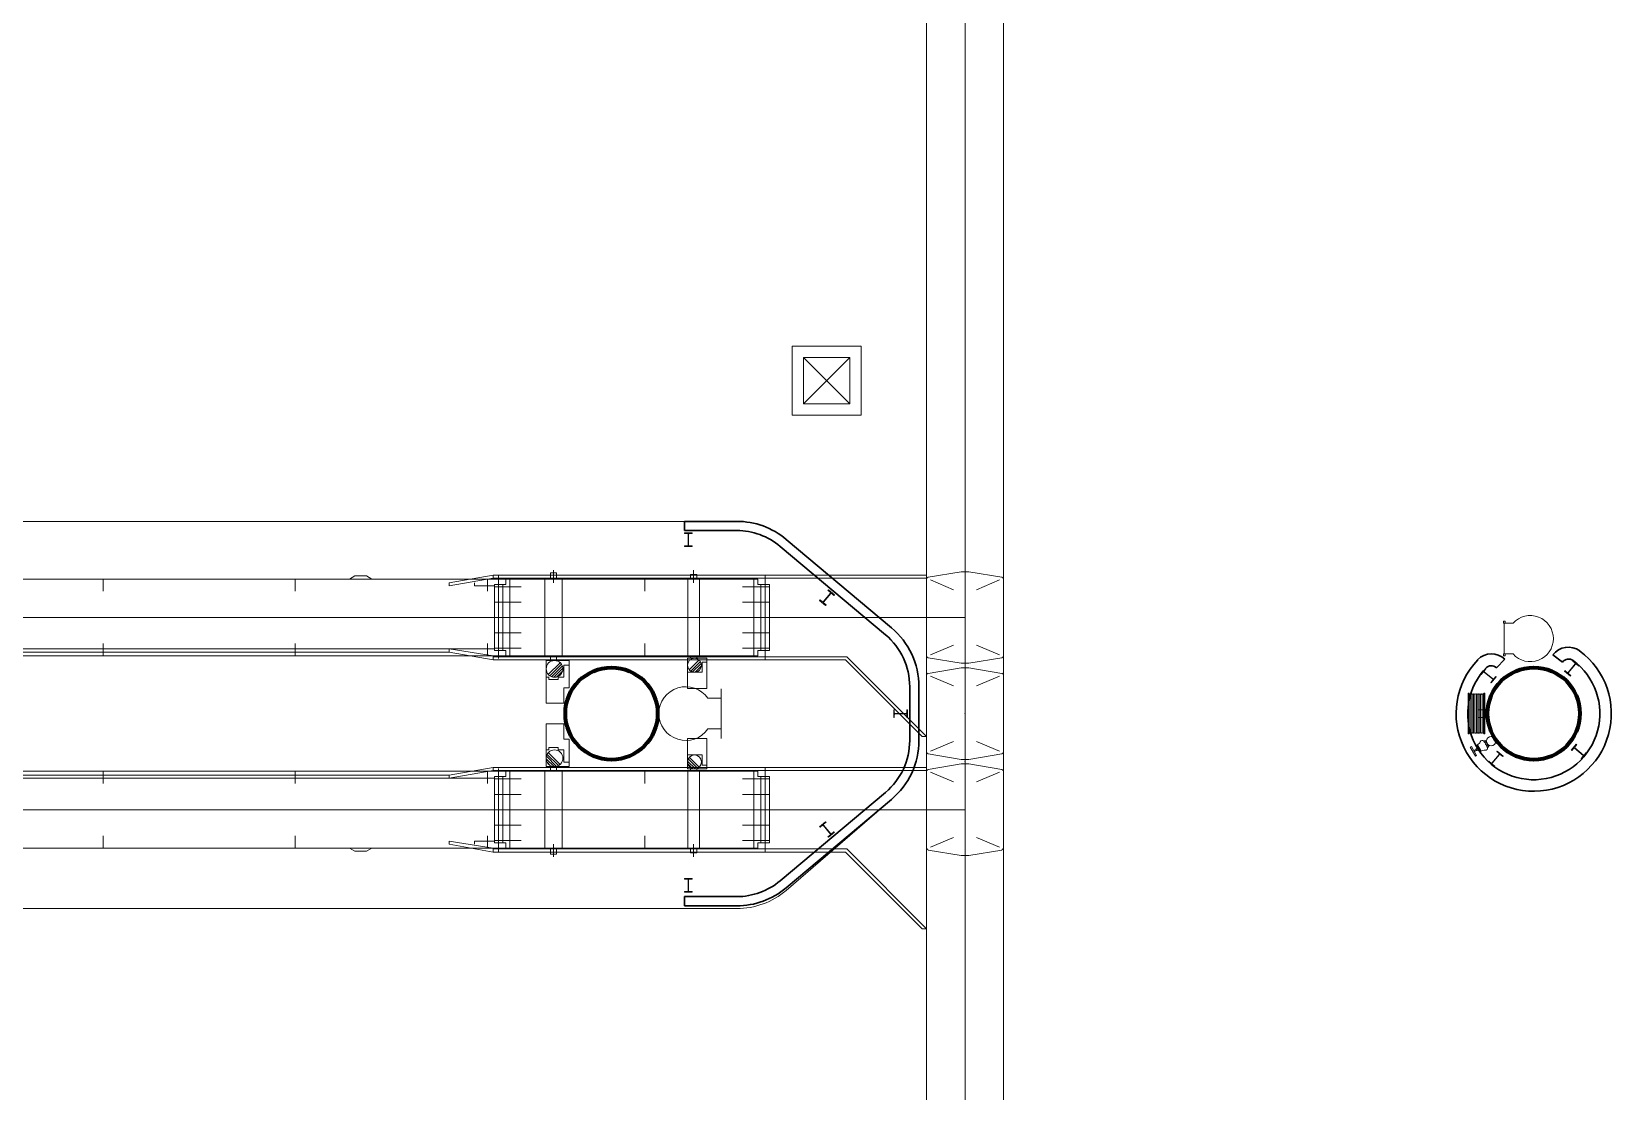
# Model space of a CAD drawing. Header units: metres. Extents: x 1807 to 3745, y 842 to 1968.
# Drawn here: x 3502.45 to 3523.01, y 1459.09 to 1472.87 of the extents above; entities that cross this region are included whole.
import ezdxf

# ---------------------------------------------------------------- set-up
doc = ezdxf.new("R2010")
doc.units = ezdxf.units.M
doc.header["$MEASUREMENT"] = 0
doc.linetypes.add('DGN1', pattern=[7.299439, 0, -7.299439])
doc.layers.add('Level 1', color=7, linetype='Continuous', lineweight=0)

msp = doc.modelspace()

# ---------------------------------------------------------------- linework, layer by layer
at = {"layer": 'Level 1', "color": 7, "linetype": 'Continuous', "lineweight": 0}
for p, q in [((3514.1, 1578.518), (3514.1, 1447.9)), ((3515.1, 1578.518), (3515.1, 1447.9)), ((3512.35, 1468.78), (3513.25, 1468.78)), ((3512.35, 1467.88), (3512.35, 1468.78)), ((3513.25, 1468.78), (3513.25, 1467.88)), ((3512.5, 1468.63), (3513.1, 1468.03)), ((3513.1, 1468.63), (3512.5, 1468.03)), ((3513.25, 1467.88), (3512.35, 1467.88)), ((3511.63, 1466.5), (3486.27, 1466.5)), ((3513.643, 1465.116), (3512.273, 1466.266)), ((3514.599, 1465.874), (3514.601, 1465.876)), ((3514.601, 1465.874), (3514.599, 1465.876)), ((3511.854, 1465.75), (3494.136, 1465.75)), ((3503.386, 1465.75), (3503.386, 1465.59)), ((3505.886, 1465.75), (3505.886, 1465.59)), ((3506.661, 1465.79), (3506.592, 1465.75)), ((3506.661, 1465.79), (3506.811, 1465.79)), ((3506.88, 1465.75), (3506.811, 1465.79)), ((3507.886, 1465.7), (3508.461, 1465.8)), ((3508.461, 1465.76), (3507.886, 1465.66)), ((3507.886, 1465.66), (3507.886, 1465.7)), ((3508.216, 1465.7), (3508.216, 1465.66)), ((3508.476, 1465.66), (3508.216, 1465.66)), ((3508.386, 1465.75), (3508.386, 1465.59)), ((3512, 1465.8), (3508.461, 1465.8)), ((3508.461, 1465.76), (3508.461, 1465.8)), ((3512, 1465.76), (3508.461, 1465.76)), ((3508.476, 1465.68), (3508.476, 1464.82)), ((3508.476, 1465.68), (3508.626, 1465.68)), ((3508.626, 1465.75), (3508.676, 1465.75)), ((3508.626, 1465.68), (3508.626, 1465.75)), ((3509.346, 1465.76), (3509.146, 1465.76)), ((3509.206, 1465.83), (3509.206, 1465.76)), ((3509.286, 1465.83), (3509.206, 1465.83)), ((3509.286, 1465.83), (3509.286, 1465.76)), ((3510.434, 1465.75), (3510.434, 1465.59)), ((3511.144, 1465.76), (3510.994, 1465.76)), ((3511.109, 1465.81), (3511.029, 1465.81)), ((3511.029, 1465.81), (3511.029, 1465.76)), ((3511.109, 1465.81), (3511.109, 1465.76)), ((3511.904, 1465.75), (3511.854, 1465.75)), ((3511.904, 1465.68), (3511.904, 1465.75)), ((3512.054, 1465.68), (3511.904, 1465.68)), ((3512, 1465.8), (3512.72, 1465.8)), ((3512, 1464.7), (3512, 1465.8)), ((3512, 1464.7), (3512, 1465.8)), ((3512, 1465.76), (3512.72, 1465.76)), ((3512.054, 1464.82), (3512.054, 1465.68)), ((3512.72, 1465.8), (3514.1, 1465.8)), ((3512.72, 1465.76), (3514.1, 1465.76)), ((3514.1, 1464.751), (3514.1, 1465.749)), ((3514.55, 1465.845), (3514.121, 1465.773)), ((3514.15, 1465.738), (3514.45, 1465.611)), ((3514.65, 1465.845), (3514.55, 1465.845)), ((3514.65, 1465.845), (3515.079, 1465.773)), ((3515.05, 1465.738), (3514.75, 1465.611)), ((3515.1, 1464.751), (3515.1, 1465.749)), ((3515.1, 1464.751), (3515.1, 1465.749)), ((3508.476, 1465.65), (3508.826, 1465.65)), ((3508.476, 1465.45), (3508.826, 1465.45)), ((3512.054, 1465.65), (3511.704, 1465.65)), ((3512.054, 1465.45), (3511.704, 1465.45)), ((3508.476, 1465.25), (3508.826, 1465.25)), ((3512.054, 1465.25), (3511.704, 1465.25)), ((3512.721, 1465.249), (3512.719, 1465.251)), ((3512.721, 1465.251), (3512.719, 1465.249)), ((3514.601, 1465.249), (3514.599, 1465.251)), ((3514.601, 1465.251), (3514.599, 1465.249)), ((3514.599, 1465.249), (3514.601, 1465.251)), ((3514.601, 1465.249), (3514.599, 1465.251)), ((3508.476, 1465.05), (3508.826, 1465.05)), ((3512.054, 1465.05), (3511.704, 1465.05)), ((3508.476, 1464.84), (3494.186, 1464.84)), ((3503.386, 1464.91), (3503.386, 1464.75)), ((3505.886, 1464.91), (3505.886, 1464.75)), ((3507.886, 1464.8), (3507.886, 1464.84)), ((3507.886, 1464.84), (3508.461, 1464.75)), ((3508.386, 1464.91), (3508.386, 1464.75)), ((3508.476, 1464.85), (3508.826, 1464.85)), ((3510.434, 1464.91), (3510.434, 1464.75)), ((3512.054, 1464.85), (3511.704, 1464.85)), ((3514.15, 1464.762), (3514.45, 1464.889)), ((3515.05, 1464.762), (3514.75, 1464.889)), ((3511.854, 1464.75), (3494.136, 1464.75)), ((3507.886, 1464.8), (3494.186, 1464.8)), ((3503.286, 1464.75), (3503.486, 1464.75)), ((3505.786, 1464.75), (3505.986, 1464.75)), ((3507.278, 1464.75), (3507.478, 1464.75)), ((3508.461, 1464.7), (3507.886, 1464.8)), ((3508.461, 1464.7), (3508.461, 1464.75)), ((3512, 1464.74), (3508.461, 1464.74)), ((3512, 1464.7), (3508.461, 1464.7)), ((3508.476, 1464.82), (3508.626, 1464.82)), ((3508.626, 1464.82), (3508.626, 1464.75)), ((3508.626, 1464.75), (3508.676, 1464.75)), ((3509.346, 1464.74), (3509.146, 1464.74)), ((3509.15, 1464.69), (3509.15, 1464.472)), ((3509.15, 1464.69), (3509.45, 1464.69)), ((3509.178, 1464.508), (3509.332, 1464.662)), ((3509.197, 1464.492), (3509.349, 1464.644)), ((3509.206, 1464.74), (3509.206, 1464.69)), ((3509.286, 1464.74), (3509.286, 1464.69)), ((3509.378, 1464.63), (3509.45, 1464.63)), ((3509.378, 1464.63), (3509.378, 1464.472)), ((3509.45, 1464.69), (3509.45, 1464.63)), ((3510.989, 1464.72), (3510.989, 1464.538)), ((3510.989, 1464.72), (3511.239, 1464.72)), ((3511.144, 1464.74), (3510.994, 1464.74)), ((3511.012, 1464.568), (3511.141, 1464.697)), ((3511.029, 1464.74), (3511.029, 1464.72)), ((3511.031, 1464.552), (3511.157, 1464.678)), ((3511.056, 1464.541), (3511.168, 1464.653)), ((3511.109, 1464.74), (3511.109, 1464.72)), ((3511.179, 1464.67), (3511.239, 1464.67)), ((3511.179, 1464.67), (3511.179, 1464.538)), ((3511.239, 1464.72), (3511.239, 1464.67)), ((3511.904, 1464.75), (3511.854, 1464.75)), ((3512.054, 1464.82), (3511.904, 1464.82)), ((3511.904, 1464.82), (3511.904, 1464.75)), ((3512, 1464.74), (3512.72, 1464.74)), ((3512, 1464.7), (3512.72, 1464.7)), ((3512.72, 1464.74), (3513.06, 1464.74)), ((3512.72, 1464.7), (3513.043, 1464.7)), ((3513.043, 1464.7), (3514.043, 1463.7)), ((3513.06, 1464.74), (3514.1, 1463.7)), ((3514.55, 1464.655), (3514.121, 1464.726)), ((3514.65, 1464.655), (3514.55, 1464.655)), ((3514.599, 1464.624), (3514.601, 1464.626)), ((3514.601, 1464.624), (3514.599, 1464.626)), ((3514.65, 1464.655), (3515.079, 1464.726)), ((3509.15, 1464.472), (3509.186, 1464.472)), ((3509.186, 1464.472), (3509.186, 1464.442)), ((3509.186, 1464.442), (3509.306, 1464.442)), ((3509.22, 1464.479), (3509.361, 1464.621)), ((3509.248, 1464.473), (3509.368, 1464.592)), ((3509.286, 1464.475), (3509.365, 1464.554)), ((3509.306, 1464.472), (3509.306, 1464.442)), ((3509.306, 1464.472), (3509.378, 1464.472)), ((3510.989, 1464.538), (3511.179, 1464.538)), ((3511.088, 1464.538), (3511.171, 1464.621)), ((3514.1, 1463.501), (3514.1, 1464.499)), ((3514.55, 1464.595), (3514.121, 1464.523)), ((3514.15, 1464.488), (3514.45, 1464.361)), ((3514.65, 1464.595), (3514.55, 1464.595)), ((3514.65, 1464.595), (3515.079, 1464.523)), ((3515.05, 1464.488), (3514.75, 1464.361)), ((3515.1, 1463.501), (3515.1, 1464.499)), ((3515.1, 1463.501), (3515.1, 1464.499)), ((3514, 1463.65), (3514, 1464.35)), ((3521.161, 1463.755), (3521.161, 1464.245)), ((3521.18, 1463.755), (3521.18, 1464.245)), ((3521.198, 1463.755), (3521.198, 1464.245)), ((3521.217, 1463.755), (3521.217, 1464.245)), ((3521.235, 1463.755), (3521.235, 1464.245)), ((3521.254, 1463.755), (3521.254, 1464.245)), ((3521.272, 1463.757), (3521.272, 1464.245)), ((3521.272, 1463.757), (3521.272, 1464.245)), ((3521.291, 1463.755), (3521.291, 1464.245)), ((3521.309, 1463.755), (3521.309, 1464.245)), ((3521.328, 1463.755), (3521.328, 1464.245)), ((3521.347, 1463.755), (3521.347, 1464.245)), ((3514.599, 1463.999), (3514.601, 1464.001)), ((3514.601, 1463.999), (3514.599, 1464.001)), ((3514.043, 1463.7), (3514.1, 1463.7)), ((3514.15, 1463.512), (3514.45, 1463.639)), ((3515.05, 1463.512), (3514.75, 1463.639)), ((3521.353, 1463.643), (3521.366, 1463.65)), ((3521.367, 1463.618), (3521.38, 1463.625)), ((3521.372, 1463.644), (3521.387, 1463.652)), ((3509.15, 1463.528), (3509.186, 1463.528)), ((3509.15, 1463.31), (3509.15, 1463.528)), ((3509.15, 1463.413), (3509.254, 1463.31)), ((3509.153, 1463.446), (3509.286, 1463.313)), ((3509.16, 1463.474), (3509.311, 1463.323)), ((3509.178, 1463.492), (3509.332, 1463.337)), ((3509.186, 1463.558), (3509.306, 1463.558)), ((3509.186, 1463.528), (3509.186, 1463.558)), ((3509.306, 1463.528), (3509.306, 1463.558)), ((3509.306, 1463.528), (3509.378, 1463.528)), ((3509.378, 1463.37), (3509.378, 1463.528)), ((3510.989, 1463.462), (3511.179, 1463.462)), ((3510.989, 1463.28), (3510.989, 1463.462)), ((3510.998, 1463.411), (3511.12, 1463.289)), ((3511.012, 1463.432), (3511.141, 1463.303)), ((3511.179, 1463.33), (3511.179, 1463.462)), ((3514.55, 1463.405), (3514.121, 1463.476)), ((3514.65, 1463.405), (3514.55, 1463.405)), ((3514.65, 1463.405), (3515.079, 1463.476)), ((3521.189, 1463.572), (3521.172, 1463.562)), ((3521.172, 1463.562), (3521.24, 1463.445)), ((3521.257, 1463.455), (3521.189, 1463.572)), ((3521.25, 1463.537), (3521.219, 1463.52)), ((3521.219, 1463.52), (3521.227, 1463.507)), ((3521.227, 1463.507), (3521.257, 1463.524)), ((3521.24, 1463.445), (3521.257, 1463.455)), ((3521.25, 1463.537), (3521.248, 1463.541)), ((3521.257, 1463.524), (3521.25, 1463.537)), ((3521.266, 1463.593), (3521.257, 1463.588)), ((3521.257, 1463.588), (3521.305, 1463.506)), ((3521.259, 1463.521), (3521.257, 1463.524)), ((3521.27, 1463.566), (3521.262, 1463.562)), ((3521.314, 1463.511), (3521.266, 1463.593)), ((3521.266, 1463.55), (3521.276, 1463.556)), ((3521.292, 1463.527), (3521.27, 1463.566)), ((3521.276, 1463.532), (3521.286, 1463.538)), ((3521.282, 1463.521), (3521.292, 1463.527)), ((3521.305, 1463.506), (3521.314, 1463.511)), ((3521.386, 1463.586), (3521.399, 1463.593)), ((3521.413, 1463.568), (3521.4, 1463.561)), ((3521.425, 1463.585), (3521.411, 1463.577)), ((3521.413, 1463.569), (3521.413, 1463.568)), ((3511.854, 1463.25), (3494.136, 1463.25)), ((3507.886, 1463.2), (3494.186, 1463.2)), ((3503.286, 1463.25), (3503.486, 1463.25)), ((3503.386, 1463.09), (3503.386, 1463.25)), ((3505.786, 1463.25), (3505.986, 1463.25)), ((3505.886, 1463.09), (3505.886, 1463.25)), ((3507.278, 1463.25), (3507.478, 1463.25)), ((3507.886, 1463.2), (3508.461, 1463.3)), ((3508.461, 1463.26), (3507.886, 1463.16)), ((3507.886, 1463.16), (3507.886, 1463.2)), ((3508.386, 1463.09), (3508.386, 1463.25)), ((3512, 1463.3), (3508.461, 1463.3)), ((3508.461, 1463.26), (3508.461, 1463.3)), ((3512, 1463.26), (3508.461, 1463.26)), ((3508.626, 1463.25), (3508.676, 1463.25)), ((3508.626, 1463.18), (3508.626, 1463.25)), ((3509.346, 1463.26), (3509.146, 1463.26)), ((3509.15, 1463.31), (3509.45, 1463.31)), ((3509.166, 1463.363), (3509.203, 1463.325)), ((3509.206, 1463.26), (3509.206, 1463.31)), ((3509.286, 1463.26), (3509.286, 1463.31)), ((3509.378, 1463.37), (3509.45, 1463.37)), ((3509.45, 1463.31), (3509.45, 1463.37)), ((3510.434, 1463.09), (3510.434, 1463.25)), ((3510.989, 1463.28), (3511.239, 1463.28)), ((3510.99, 1463.383), (3511.092, 1463.281)), ((3510.993, 1463.345), (3511.054, 1463.284)), ((3511.144, 1463.26), (3510.994, 1463.26)), ((3511.029, 1463.26), (3511.029, 1463.28)), ((3511.109, 1463.26), (3511.109, 1463.28)), ((3511.179, 1463.33), (3511.239, 1463.33)), ((3511.239, 1463.28), (3511.239, 1463.33)), ((3511.904, 1463.25), (3511.854, 1463.25)), ((3511.904, 1463.18), (3511.904, 1463.25)), ((3512, 1463.3), (3512.72, 1463.3)), ((3512, 1462.2), (3512, 1463.3)), ((3512, 1462.2), (3512, 1463.3)), ((3512, 1463.26), (3512.72, 1463.26)), ((3512.72, 1463.3), (3514.1, 1463.3)), ((3512.72, 1463.26), (3514.1, 1463.26)), ((3514.1, 1462.251), (3514.1, 1463.249)), ((3514.55, 1463.345), (3514.121, 1463.273)), ((3514.15, 1463.238), (3514.45, 1463.111)), ((3514.65, 1463.345), (3514.55, 1463.345)), ((3514.599, 1463.374), (3514.601, 1463.376)), ((3514.601, 1463.374), (3514.599, 1463.376)), ((3514.65, 1463.345), (3515.079, 1463.273)), ((3515.05, 1463.238), (3514.75, 1463.111)), ((3515.1, 1462.251), (3515.1, 1463.249)), ((3515.1, 1462.251), (3515.1, 1463.249)), ((3508.476, 1463.16), (3494.186, 1463.16)), ((3508.476, 1462.32), (3508.476, 1463.18)), ((3508.476, 1463.18), (3508.626, 1463.18)), ((3508.476, 1463.15), (3508.826, 1463.15)), ((3512.054, 1463.15), (3511.704, 1463.15)), ((3512.054, 1463.18), (3511.904, 1463.18)), ((3512.054, 1463.18), (3512.054, 1462.32)), ((3508.476, 1462.95), (3508.826, 1462.95)), ((3512.054, 1462.95), (3511.704, 1462.95)), ((3512.273, 1461.699), (3513.643, 1462.884)), ((3508.476, 1462.75), (3508.826, 1462.75)), ((3512.054, 1462.75), (3511.704, 1462.75)), ((3512.721, 1462.749), (3512.719, 1462.751)), ((3512.721, 1462.751), (3512.719, 1462.749)), ((3514.601, 1462.749), (3514.599, 1462.751)), ((3514.601, 1462.751), (3514.599, 1462.749)), ((3514.599, 1462.749), (3514.601, 1462.751)), ((3514.601, 1462.749), (3514.599, 1462.751)), ((3503.386, 1462.25), (3503.386, 1462.41)), ((3505.886, 1462.25), (3505.886, 1462.41)), ((3508.386, 1462.25), (3508.386, 1462.41)), ((3508.476, 1462.55), (3508.826, 1462.55)), ((3510.434, 1462.25), (3510.434, 1462.41)), ((3512.054, 1462.55), (3511.704, 1462.55)), ((3514.15, 1462.262), (3514.45, 1462.389)), ((3515.05, 1462.262), (3514.75, 1462.389)), ((3511.854, 1462.25), (3494.136, 1462.25)), ((3506.661, 1462.21), (3506.592, 1462.25)), ((3506.661, 1462.21), (3506.811, 1462.21)), ((3506.88, 1462.25), (3506.811, 1462.21)), ((3507.886, 1462.3), (3507.886, 1462.34)), ((3507.886, 1462.34), (3508.461, 1462.25)), ((3508.461, 1462.2), (3507.886, 1462.3)), ((3508.216, 1462.3), (3508.216, 1462.34)), ((3508.476, 1462.34), (3508.216, 1462.34)), ((3508.461, 1462.2), (3508.461, 1462.25)), ((3512, 1462.24), (3508.461, 1462.24)), ((3512, 1462.2), (3508.461, 1462.2)), ((3508.476, 1462.35), (3508.826, 1462.35)), ((3508.476, 1462.32), (3508.626, 1462.32)), ((3508.626, 1462.32), (3508.626, 1462.25)), ((3508.626, 1462.25), (3508.676, 1462.25)), ((3509.346, 1462.24), (3509.146, 1462.24)), ((3509.206, 1462.17), (3509.206, 1462.24)), ((3509.286, 1462.17), (3509.206, 1462.17)), ((3509.286, 1462.17), (3509.286, 1462.24)), ((3511.144, 1462.24), (3510.994, 1462.24)), ((3511.029, 1462.19), (3511.029, 1462.24)), ((3511.109, 1462.19), (3511.029, 1462.19)), ((3511.109, 1462.19), (3511.109, 1462.24)), ((3512.054, 1462.35), (3511.704, 1462.35)), ((3511.904, 1462.25), (3511.854, 1462.25)), ((3512.054, 1462.32), (3511.904, 1462.32)), ((3511.904, 1462.32), (3511.904, 1462.25)), ((3512, 1462.24), (3512.72, 1462.24)), ((3512, 1462.2), (3512.72, 1462.2)), ((3512.72, 1462.24), (3513.06, 1462.24)), ((3512.72, 1462.2), (3513.043, 1462.2)), ((3513.043, 1462.2), (3514.043, 1461.2)), ((3513.06, 1462.24), (3514.1, 1461.2)), ((3514.55, 1462.155), (3514.121, 1462.226)), ((3514.65, 1462.155), (3515.079, 1462.226)), ((3514.65, 1462.155), (3514.55, 1462.155)), ((3493.69, 1461.465), (3511.63, 1461.465)), ((3514.043, 1461.2), (3514.1, 1461.2))]:
    msp.add_line(p, q, dxfattribs=at)
at = {"layer": 'Level 1', "color": 7, "linetype": 'Continuous', "lineweight": 0, "ltscale": 4}
for p, q in [((3514.6, 1578.518), (3514.6, 1447.9)), ((3509.246, 1465.7), (3509.246, 1465.864)), ((3511.069, 1465.7), (3511.069, 1465.864)), ((3508.531, 1465.8), (3508.531, 1464.715)), ((3508.586, 1465.68), (3508.586, 1464.82)), ((3508.676, 1465.75), (3508.676, 1464.75)), ((3509.133, 1465.75), (3509.133, 1464.75)), ((3509.359, 1465.75), (3509.359, 1464.75)), ((3510.994, 1465.75), (3510.994, 1464.75)), ((3511.144, 1465.75), (3511.144, 1464.75)), ((3511.854, 1464.75), (3511.854, 1465.75)), ((3511.944, 1464.82), (3511.944, 1465.68)), ((3493.986, 1465.25), (3512.72, 1465.25)), ((3514.6, 1465.25), (3512.72, 1465.25)), ((3509.45, 1464.63), (3509.45, 1464.334)), ((3511.239, 1464.67), (3511.239, 1464.326)), ((3509.15, 1464.134), (3509.15, 1464.472)), ((3510.989, 1464.326), (3510.989, 1464.538)), ((3509.378, 1464.334), (3509.378, 1464.134)), ((3509.45, 1464.334), (3509.378, 1464.334)), ((3511.239, 1464.326), (3510.989, 1464.326)), ((3509.378, 1464.134), (3509.15, 1464.134)), ((3509.15, 1463.866), (3509.15, 1463.528)), ((3509.378, 1463.866), (3509.15, 1463.866)), ((3509.378, 1463.666), (3509.378, 1463.866)), ((3509.45, 1463.666), (3509.378, 1463.666)), ((3509.45, 1463.37), (3509.45, 1463.666)), ((3510.989, 1463.674), (3510.989, 1463.462)), ((3511.239, 1463.674), (3510.989, 1463.674)), ((3511.239, 1463.33), (3511.239, 1463.674)), ((3508.531, 1462.2), (3508.531, 1463.285)), ((3508.676, 1462.25), (3508.676, 1463.25)), ((3509.133, 1462.25), (3509.133, 1463.25)), ((3509.359, 1462.25), (3509.359, 1463.25)), ((3510.994, 1462.25), (3510.994, 1463.25)), ((3511.144, 1462.25), (3511.144, 1463.25)), ((3511.854, 1463.25), (3511.854, 1462.25)), ((3508.586, 1462.32), (3508.586, 1463.18)), ((3511.944, 1463.18), (3511.944, 1462.32)), ((3493.986, 1462.75), (3512.72, 1462.75)), ((3514.6, 1462.75), (3512.72, 1462.75)), ((3509.246, 1462.3), (3509.246, 1462.136)), ((3511.069, 1462.3), (3511.069, 1462.136))]:
    msp.add_line(p, q, dxfattribs=at)
at = {"layer": 'Level 1', "color": 7, "linetype": 'Continuous', "lineweight": 13}
for p, q in [((3512.5, 1468.63), (3513.1, 1468.63)), ((3512.5, 1468.03), (3512.5, 1468.63)), ((3513.1, 1468.63), (3513.1, 1468.03)), ((3513.1, 1468.03), (3512.5, 1468.03)), ((3510.95, 1466.35), (3511.051, 1466.35)), ((3510.95, 1466.342), (3510.95, 1466.35)), ((3510.991, 1466.342), (3510.95, 1466.342)), ((3510.998, 1466.188), (3510.998, 1466.334)), ((3511.003, 1466.334), (3511.003, 1466.188)), ((3511.051, 1466.342), (3511.01, 1466.342)), ((3511.051, 1466.35), (3511.051, 1466.342)), ((3510.95, 1466.172), (3510.95, 1466.18)), ((3510.95, 1466.18), (3510.991, 1466.18)), ((3511.051, 1466.172), (3510.95, 1466.172)), ((3511.01, 1466.18), (3511.051, 1466.18)), ((3511.051, 1466.18), (3511.051, 1466.172)), ((3512.708, 1465.472), (3512.713, 1465.479)), ((3512.786, 1465.407), (3512.708, 1465.472)), ((3512.713, 1465.479), (3512.745, 1465.452)), ((3512.755, 1465.453), (3512.85, 1465.566)), ((3512.853, 1465.563), (3512.759, 1465.45)), ((3512.817, 1465.603), (3512.823, 1465.609)), ((3512.849, 1465.576), (3512.817, 1465.603)), ((3512.823, 1465.609), (3512.9, 1465.543)), ((3512.895, 1465.537), (3512.864, 1465.564)), ((3512.9, 1465.543), (3512.895, 1465.537)), ((3512.76, 1465.439), (3512.791, 1465.413)), ((3512.791, 1465.413), (3512.786, 1465.407)), ((3521.605, 1465.175), (3521.605, 1465.2)), ((3521.605, 1465.2), (3521.63, 1465.2)), ((3521.63, 1465.175), (3521.605, 1465.175)), ((3521.617, 1464.775), (3521.617, 1465.175)), ((3521.617, 1465.175), (3521.731, 1465.175)), ((3521.63, 1465.2), (3521.63, 1465.175)), ((3521.605, 1464.775), (3521.605, 1464.75)), ((3521.63, 1464.775), (3521.605, 1464.775)), ((3521.605, 1464.75), (3521.63, 1464.75)), ((3521.731, 1464.775), (3521.617, 1464.775)), ((3521.63, 1464.75), (3521.63, 1464.775)), ((3522.54, 1464.646), (3522.446, 1464.534)), ((3522.45, 1464.531), (3522.544, 1464.643)), ((3522.513, 1464.689), (3522.508, 1464.683)), ((3522.508, 1464.683), (3522.539, 1464.657)), ((3522.591, 1464.624), (3522.513, 1464.689)), ((3522.555, 1464.644), (3522.586, 1464.618)), ((3522.586, 1464.618), (3522.591, 1464.624)), ((3521.376, 1464.591), (3521.311, 1464.513)), ((3521.311, 1464.513), (3521.317, 1464.508)), ((3521.317, 1464.508), (3521.343, 1464.539)), ((3521.354, 1464.54), (3521.466, 1464.446)), ((3521.356, 1464.555), (3521.382, 1464.586)), ((3521.469, 1464.45), (3521.357, 1464.544)), ((3521.382, 1464.586), (3521.376, 1464.591)), ((3521.467, 1464.435), (3521.441, 1464.404)), ((3521.447, 1464.399), (3521.512, 1464.477)), ((3521.506, 1464.482), (3521.48, 1464.45)), ((3521.512, 1464.477), (3521.506, 1464.482)), ((3522.404, 1464.559), (3522.399, 1464.553)), ((3522.399, 1464.553), (3522.477, 1464.488)), ((3522.435, 1464.533), (3522.404, 1464.559)), ((3522.482, 1464.494), (3522.45, 1464.52)), ((3522.477, 1464.488), (3522.482, 1464.494)), ((3511.427, 1463.677), (3511.427, 1464.323)), ((3521.145, 1463.735), (3521.145, 1464.264)), ((3521.145, 1464.264), (3521.16, 1464.264)), ((3521.16, 1464.264), (3521.16, 1463.735)), ((3521.35, 1463.735), (3521.35, 1464.264)), ((3521.35, 1464.264), (3521.364, 1464.264)), ((3521.364, 1464.264), (3521.364, 1463.735)), ((3521.441, 1464.404), (3521.447, 1464.399)), ((3511.427, 1464.2), (3511.254, 1464.2)), ((3513.672, 1463.949), (3513.672, 1464.051)), ((3513.672, 1464.051), (3513.68, 1464.051)), ((3513.68, 1464.051), (3513.68, 1464.01)), ((3513.842, 1464.01), (3513.842, 1464.051)), ((3513.842, 1464.051), (3513.85, 1464.051)), ((3513.85, 1464.051), (3513.85, 1463.949)), ((3513.68, 1463.949), (3513.672, 1463.949)), ((3513.68, 1463.99), (3513.68, 1463.949)), ((3513.688, 1464.002), (3513.834, 1464.002)), ((3513.834, 1463.998), (3513.688, 1463.998)), ((3513.842, 1463.949), (3513.842, 1463.99)), ((3513.85, 1463.949), (3513.842, 1463.949)), ((3511.254, 1463.8), (3511.427, 1463.8)), ((3511.427, 1463.8), (3511.427, 1463.677)), ((3521.16, 1463.735), (3521.145, 1463.735)), ((3521.364, 1463.735), (3521.35, 1463.735)), ((3522.553, 1463.601), (3522.488, 1463.523)), ((3522.533, 1463.565), (3522.559, 1463.596)), ((3522.559, 1463.596), (3522.553, 1463.601)), ((3521.55, 1463.469), (3521.456, 1463.357)), ((3521.46, 1463.354), (3521.554, 1463.466)), ((3521.523, 1463.512), (3521.518, 1463.506)), ((3521.518, 1463.506), (3521.55, 1463.48)), ((3521.601, 1463.447), (3521.523, 1463.512)), ((3521.565, 1463.467), (3521.596, 1463.441)), ((3521.596, 1463.441), (3521.601, 1463.447)), ((3522.488, 1463.523), (3522.494, 1463.518)), ((3522.494, 1463.518), (3522.52, 1463.55)), ((3522.531, 1463.55), (3522.643, 1463.456)), ((3522.646, 1463.46), (3522.534, 1463.554)), ((3522.644, 1463.445), (3522.618, 1463.414)), ((3522.618, 1463.414), (3522.624, 1463.409)), ((3522.624, 1463.409), (3522.689, 1463.487)), ((3522.683, 1463.492), (3522.657, 1463.461)), ((3522.689, 1463.487), (3522.683, 1463.492)), ((3521.414, 1463.382), (3521.409, 1463.376)), ((3521.409, 1463.376), (3521.487, 1463.311)), ((3521.445, 1463.356), (3521.414, 1463.382)), ((3521.492, 1463.317), (3521.461, 1463.343)), ((3521.487, 1463.311), (3521.492, 1463.317)), ((3512.786, 1462.593), (3512.708, 1462.528)), ((3512.76, 1462.561), (3512.791, 1462.587)), ((3512.791, 1462.587), (3512.786, 1462.593)), ((3512.708, 1462.528), (3512.713, 1462.521)), ((3512.713, 1462.521), (3512.745, 1462.548)), ((3512.755, 1462.547), (3512.85, 1462.434)), ((3512.853, 1462.437), (3512.759, 1462.55)), ((3512.849, 1462.424), (3512.817, 1462.397)), ((3512.817, 1462.397), (3512.823, 1462.391)), ((3512.823, 1462.391), (3512.9, 1462.457)), ((3512.895, 1462.463), (3512.864, 1462.436)), ((3512.9, 1462.457), (3512.895, 1462.463)), ((3510.95, 1461.848), (3510.95, 1461.856)), ((3510.95, 1461.856), (3511.051, 1461.856)), ((3510.991, 1461.848), (3510.95, 1461.848)), ((3510.998, 1461.693), (3510.998, 1461.84)), ((3511.003, 1461.84), (3511.003, 1461.693)), ((3511.051, 1461.848), (3511.011, 1461.848)), ((3511.051, 1461.856), (3511.051, 1461.848)), ((3510.95, 1461.678), (3510.95, 1461.686)), ((3510.95, 1461.686), (3510.991, 1461.686)), ((3511.051, 1461.678), (3510.95, 1461.678)), ((3511.011, 1461.686), (3511.051, 1461.686)), ((3511.051, 1461.686), (3511.051, 1461.678))]:
    msp.add_line(p, q, dxfattribs=at)
at = {"layer": 'Level 1', "color": 7, "linetype": 'Continuous', "lineweight": 30}
for p, q in [((3511.63, 1466.5), (3510.95, 1466.5)), ((3510.95, 1466.5), (3510.95, 1466.38)), ((3510.95, 1466.38), (3511.63, 1466.38)), ((3512.196, 1466.174), (3513.566, 1465.024)), ((3513.643, 1465.116), (3512.273, 1466.266)), ((3521.624, 1464.708), (3521.515, 1464.594)), ((3521.624, 1464.708), (3521.515, 1464.594)), ((3522.248, 1464.763), (3522.374, 1464.669)), ((3513.88, 1464.35), (3513.88, 1463.65)), ((3514, 1463.65), (3514, 1464.35)), ((3521.371, 1463.949), (3521.371, 1464.051)), ((3521.371, 1464.051), (3521.4, 1464.051)), ((3521.4, 1464.051), (3521.4, 1463.949)), ((3521.4, 1463.949), (3521.371, 1463.949)), ((3513.566, 1462.976), (3512.196, 1461.826)), ((3512.273, 1461.734), (3513.643, 1462.884)), ((3511.63, 1461.62), (3510.95, 1461.62)), ((3510.95, 1461.62), (3510.95, 1461.5)), ((3510.95, 1461.5), (3511.63, 1461.5))]:
    msp.add_line(p, q, dxfattribs=at)
at = {"layer": 'Level 1', "color": 7, "linetype": 'DGN1', "lineweight": 0}
for p, q in [((3521.37, 1464.048), (3521.163, 1464.048)), ((3521.37, 1463.951), (3521.163, 1463.951))]:
    msp.add_line(p, q, dxfattribs=at)
at = {"layer": 'Level 1', "color": 7, "linetype": 'Continuous', "lineweight": 0}
for centre, radius in [((3509.259, 1464.581), 0.109), ((3511.08, 1464.629), 0.091), ((3509.259, 1463.419), 0.109), ((3511.08, 1463.371), 0.091)]:
    msp.add_circle(centre, radius, dxfattribs=at)
at = {"layer": 'Level 1', "color": 7, "linetype": 'Continuous', "lineweight": 70}
for centre in [(3510, 1464), (3522, 1464)]:
    msp.add_circle(centre, 0.6, dxfattribs=at)
at = {"layer": 'Level 1', "color": 7, "linetype": 'Continuous', "lineweight": 13}
msp.add_circle((3521.446, 1463.642), 0.06, dxfattribs=at)
at = {"layer": 'Level 1', "color": 7, "linetype": 'Continuous', "lineweight": 0}
for centre, radius, start, end in [((3511.63, 1465.5), 1, 49.9895, 90), ((3514.125, 1465.749), 0.025, 99.4622, 180), ((3515.075, 1465.749), 0.025, 0, 80.5378), ((3513, 1464.35), 1, 0, 49.9899), ((3514.125, 1464.751), 0.025, 180, 260.5376), ((3515.075, 1464.751), 0.025, 279.4624, 0), ((3514.125, 1464.499), 0.025, 99.4622, 180), ((3515.075, 1464.499), 0.025, 0, 80.5378), ((3513, 1463.65), 1, 310.0105, 0), ((3521.23, 1463.664), 0.0799, 297.2159, 337.4014), ((3521.332, 1463.616), 0.0339, 53.2427, 148.8427), ((3521.392, 1463.649), 0.04, 188.767, 231.233), ((3521.341, 1463.619), 0.04, 8.767, 51.233), ((3521.435, 1463.636), 0.0701, 194.7036, 225.2964), ((3521.331, 1463.575), 0.0701, 14.7036, 45.2964), ((3514.125, 1463.501), 0.025, 180, 260.5376), ((3515.075, 1463.501), 0.025, 279.4624, 0), ((3521.238, 1463.559), 0.0205, 299.2613, 350.134), ((3521.264, 1463.556), 0.00618, 106.1244, 286.1244), ((3521.27, 1463.503), 0.0205, 69.866, 120.7387), ((3521.277, 1463.544), 0.0127, 154.4192, 265.5808), ((3521.28, 1463.527), 0.00618, 133.8756, 286.1244), ((3521.357, 1463.443), 0.0799, 82.5986, 122.7841), ((3521.367, 1463.557), 0.0339, 271.1573, 6.7573), ((3521.425, 1463.592), 0.04, 188.767, 231.233), ((3521.374, 1463.562), 0.04, 8.767, 51.233), ((3514.125, 1463.249), 0.025, 99.4622, 180), ((3515.075, 1463.249), 0.025, 0, 80.5378), ((3514.125, 1462.251), 0.025, 180, 260.5376), ((3515.075, 1462.251), 0.025, 279.4624, 0), ((3511.63, 1462.465), 1, 270, 310.0101)]:
    msp.add_arc(centre, radius, start, end, dxfattribs=at)
at = {"layer": 'Level 1', "color": 7, "linetype": 'Continuous', "lineweight": 30}
for centre, radius, start, end in [((3511.63, 1465.5), 1, 49.9904, 89.9991), ((3511.63, 1465.5), 0.88, 49.9904, 89.9991), ((3513, 1464.35), 1, 359.9989, 49.9901), ((3513, 1464.35), 0.88, 359.9989, 49.9901), ((3522.449, 1464.614), 0.25, 53.4982, 143.4967), ((3522, 1464), 1.01, 136.2423, 53.7577), ((3522, 1464), 0.86, 139.8407, 53.3352), ((3521.451, 1464.527), 0.25, 46.5033, 136.5018), ((3521.451, 1464.527), 0.25, 46.5033, 136.5018), ((3522.454, 1464.61), 0.1, 53.4982, 143.4967), ((3521.447, 1464.522), 0.1, 46.5033, 136.5018), ((3521.447, 1464.522), 0.1, 46.5033, 136.5018), ((3513, 1463.65), 0.88, 310.0105, 359.9992), ((3513, 1463.65), 1, 310.0105, 359.9992), ((3511.63, 1462.5), 0.88, 270.0003, 310.0096), ((3511.63, 1462.5), 1, 270.0003, 310.0096)]:
    msp.add_arc(centre, radius, start, end, dxfattribs=at)
at = {"layer": 'Level 1', "color": 7, "linetype": 'Continuous', "lineweight": 13}
for centre, radius, start, end in [((3510.991, 1466.334), 0.0076, 0, 90), ((3511.01, 1466.334), 0.0076, 90, 180), ((3510.991, 1466.188), 0.0076, 270, 0), ((3511.01, 1466.188), 0.0076, 180, 270), ((3512.75, 1465.458), 0.0076, 230, 320), ((3512.765, 1465.445), 0.0076, 140, 230), ((3512.844, 1465.571), 0.0076, 320, 50), ((3512.859, 1465.558), 0.0076, 50, 140), ((3521.955, 1464.975), 0.3, 221.8109, 138.1903), ((3522.534, 1464.651), 0.0076, 320, 50), ((3522.55, 1464.638), 0.0076, 50, 140), ((3521.349, 1464.534), 0.0076, 50, 140), ((3521.362, 1464.55), 0.0076, 140, 230), ((3521.461, 1464.44), 0.0076, 320, 50), ((3521.474, 1464.455), 0.0076, 230, 320), ((3522.44, 1464.539), 0.0076, 230, 320), ((3522.455, 1464.526), 0.0076, 140, 230), ((3510.967, 1464), 0.35, 34.8503, 325.1497), ((3513.688, 1464.01), 0.0076, 180, 270), ((3513.834, 1464.01), 0.0076, 270, 0), ((3513.688, 1463.99), 0.0076, 90, 180), ((3513.834, 1463.99), 0.0076, 0, 90), ((3521.545, 1463.474), 0.0076, 320, 50), ((3521.56, 1463.461), 0.0076, 50, 140), ((3522.526, 1463.545), 0.0076, 50, 140), ((3522.539, 1463.56), 0.0076, 140, 230), ((3522.638, 1463.45), 0.0076, 320, 50), ((3522.651, 1463.466), 0.0076, 230, 320), ((3521.45, 1463.362), 0.0076, 230, 320), ((3521.466, 1463.349), 0.0076, 140, 230), ((3512.75, 1462.542), 0.0076, 40, 130), ((3512.765, 1462.555), 0.0076, 130, 220), ((3512.844, 1462.429), 0.0076, 310, 40), ((3512.859, 1462.442), 0.0076, 220, 310), ((3510.991, 1461.84), 0.0076, 0, 90), ((3511.011, 1461.84), 0.0076, 90, 180), ((3510.991, 1461.693), 0.0076, 270, 0), ((3511.011, 1461.693), 0.0076, 180, 270)]:
    msp.add_arc(centre, radius, start, end, dxfattribs=at)
at = {"layer": 'Level 1', "color": 7, "linetype": 'Continuous', "lineweight": 0, "extrusion": (0, 0, -1)}
for centre, major_axis, ratio in [((3521.17, 1464.238), (0, -0.017), 0.578813), ((3521.189, 1464.238), (0, -0.017), 0.578813), ((3521.207, 1464.238), (0, -0.017), 0.578813), ((3521.226, 1464.238), (0, -0.017), 0.578813), ((3521.244, 1464.238), (0, -0.017), 0.578813), ((3521.263, 1464.238), (0, -0.017), 0.578813), ((3521.282, 1463.761), (0, 0.017), 0.578812), ((3521.3, 1463.761), (0, 0.017), 0.578812), ((3521.319, 1463.761), (0, 0.017), 0.578812), ((3521.337, 1463.761), (0, 0.017), 0.578812)]:
    msp.add_ellipse(centre, major_axis=major_axis, ratio=ratio, start_param=1.981756, end_param=4.478097, dxfattribs=at)
at = {"layer": 'Level 1', "color": 7, "linetype": 'Continuous', "lineweight": 0}
for centre, major_axis, ratio in [((3521.282, 1464.238), (0, 0.017), 0.578813), ((3521.3, 1464.238), (0, 0.017), 0.578813), ((3521.319, 1464.238), (0, 0.017), 0.578813), ((3521.337, 1464.238), (0, 0.017), 0.578813), ((3521.17, 1463.761), (0, -0.017), 0.578812), ((3521.189, 1463.761), (0, -0.017), 0.578812), ((3521.207, 1463.761), (0, -0.017), 0.578812), ((3521.226, 1463.761), (0, -0.017), 0.578812), ((3521.244, 1463.761), (0, -0.017), 0.578812), ((3521.263, 1463.761), (0, -0.017), 0.578812)]:
    msp.add_ellipse(centre, major_axis=major_axis, ratio=ratio, start_param=5.123349, end_param=7.619689, dxfattribs=at)

doc.saveas('drawing.dxf')
